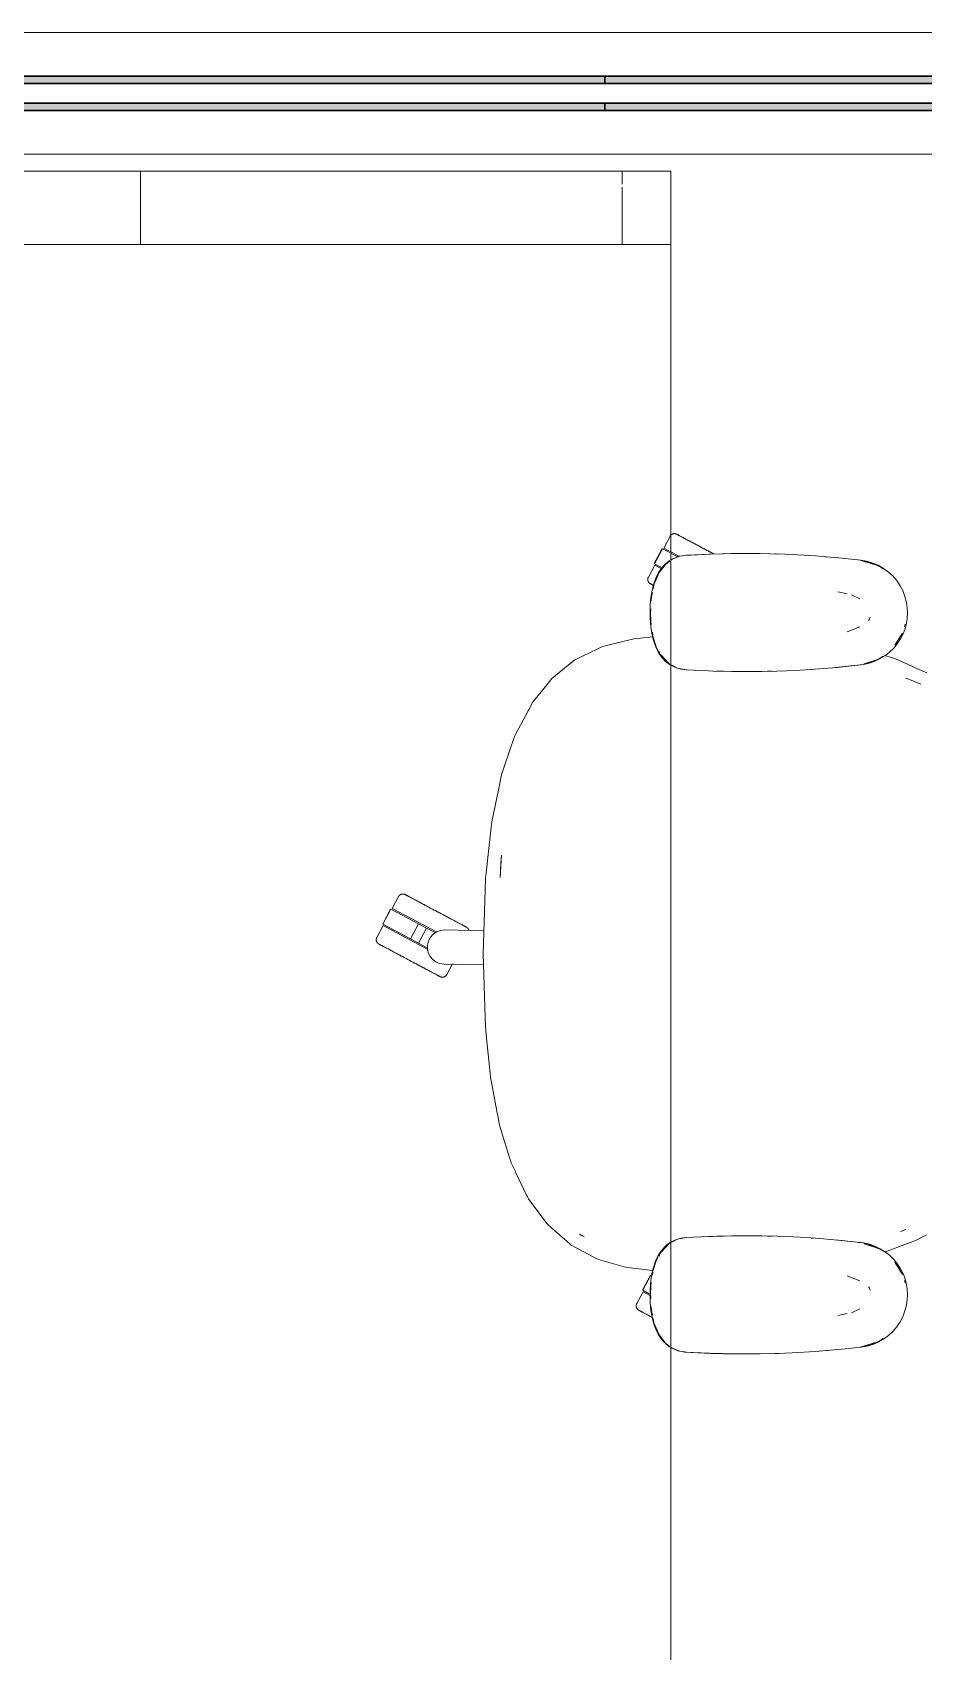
# Model space of a CAD drawing. Header units: millimetres. Extents: x 155927 to 326028, y -36033 to 97293.
# Drawn here: x 200479 to 201210, y 12279 to 13608 of the extents above; entities that cross this region are included whole.
import ezdxf

# ---------------------------------------------------------------- set-up
doc = ezdxf.new("R2010")
doc.units = ezdxf.units.MM
doc.header["$MEASUREMENT"] = 0
for name, color, linetype, lineweight in [('A-GLAZ-CURT', 7, 'CONTINUOUS', 9), ('A-GLAZ-CWMG', 7, 'CONTINUOUS', 9), ('G-IMPT', 8, 'CONTINUOUS', 9), ('I-FURN', 8, 'CONTINUOUS', 9)]:
    doc.layers.add(name, color=color, linetype=linetype, lineweight=lineweight)

msp = doc.modelspace()

# ---------------------------------------------------------------- hatches: boundary and pattern name
at = {"layer": 'A-GLAZ-CURT'}
h = msp.add_hatch(color=256, dxfattribs=at)
h.paths.add_polyline_path([(200948.8, 13543.6), (200948.8, 13549.6), (200048.8, 13549.6), (200048.8, 13543.6), (200547.4, 13543.6)], flags=0)
h.paths.add_polyline_path([(200948.8, 13565.6), (200948.8, 13571.6), (200048.8, 13571.6), (200048.8, 13565.6), (200547.4, 13565.6)], flags=0)
h = msp.add_hatch(color=256, dxfattribs=at)
h.paths.add_polyline_path([(201760.5, 13543.6), (201798.8, 13543.6), (201798.8, 13549.6), (200948.8, 13549.6), (200948.8, 13543.6), (201154, 13543.6)], flags=0)
h.paths.add_polyline_path([(200948.8, 13565.6), (201798.8, 13565.6), (201798.8, 13571.6), (200948.8, 13571.6)], flags=0)

# ---------------------------------------------------------------- linework, layer by layer
at = {"layer": 'A-GLAZ-CURT', "lineweight": 30}
for p, q in [((200948.8, 13571.6), (200048.8, 13571.6)), ((201798.8, 13571.6), (200948.8, 13571.6)), ((200948.8, 13571.6), (200948.8, 13565.6)), ((200948.8, 13565.6), (200948.8, 13571.6)), ((200048.8, 13565.6), (200948.8, 13565.6)), ((200948.8, 13565.6), (201798.8, 13565.6)), ((200948.8, 13549.6), (200048.8, 13549.6)), ((200048.8, 13543.6), (200948.8, 13543.6)), ((201798.8, 13549.6), (200948.8, 13549.6)), ((200948.8, 13549.6), (200948.8, 13543.6)), ((200948.8, 13543.6), (200948.8, 13549.6)), ((200948.8, 13543.6), (201798.8, 13543.6))]:
    msp.add_line(p, q, dxfattribs=at)
at = {"layer": 'A-GLAZ-CWMG'}
for p, q in [((200048.8, 13607.6), (200948.8, 13607.6)), ((200948.8, 13607.6), (201798.8, 13607.6)), ((200048.8, 13507.6), (200948.8, 13507.6)), ((200948.8, 13507.6), (201798.8, 13507.6))]:
    msp.add_line(p, q, dxfattribs=at)
at = {"layer": 'G-IMPT'}
for p, q in [((200998.6, 13171), (200993.4, 13164.2)), ((200995.4, 13167.8), (200998.1, 13170.8)), ((201001.8, 13173.9), (200998.1, 13170.8)), ((201002.3, 13173.8), (200998.6, 13171)), ((201002.3, 13174.2), (201001.8, 13173.9)), ((201005.2, 13175.8), (201003, 13174.6)), ((201004.2, 13175.2), (201003, 13174.3)), ((201010.4, 13177.6), (201004.2, 13175.2)), ((201005.2, 13175.8), (201008.9, 13177.2)), ((201010.2, 13177.6), (201008.9, 13177.2)), ((201010.2, 13177.6), (201012.6, 13178)), ((201010.4, 13177.6), (201014.2, 13178.2)), ((201014.3, 13178.3), (201012.6, 13178)), ((201036, 13179.4), (201014.3, 13178.3)), ((201034.8, 13179.3), (201014.3, 13178.3)), ((201014.3, 13178.3), (201015.9, 13178.4)), ((201036, 13179.4), (201015.9, 13178.4)), ((201056.2, 13179.9), (201034.8, 13179.3)), ((201046.4, 13179.7), (201034.8, 13179.3)), ((201034.8, 13179.3), (201036, 13179.4)), ((201056.2, 13179.9), (201036, 13179.4)), ((201056.2, 13179.9), (201046.4, 13179.7)), ((201046.4, 13179.7), (201065.6, 13179.9)), ((201076.4, 13179.8), (201046.4, 13179.7)), ((201054.2, 13179.8), (201052.3, 13179.8)), ((201056.2, 13179.8), (201054.2, 13179.8)), ((201076.4, 13179.8), (201056.2, 13179.9)), ((201076.4, 13179.8), (201065.6, 13179.9)), ((201076.4, 13179.8), (201084.8, 13179.6)), ((201096.6, 13179.3), (201084.8, 13179.6)), ((201089.8, 13179.5), (201088.3, 13179.5)), ((201091.7, 13179.4), (201089.8, 13179.5)), ((201096.6, 13179.3), (201102.6, 13179)), ((201116.8, 13178.2), (201102.6, 13179)), ((201121.8, 13177.9), (201116.8, 13178.2)), ((201121.8, 13177.9), (201136.9, 13176.6)), ((201130, 13177.2), (201131.7, 13177)), ((201136.9, 13176.6), (201141, 13176.3)), ((201141, 13176.3), (201159, 13174.4)), ((201158.4, 13174.4), (201170.9, 13170.5)), ((201158.4, 13174.4), (201161.8, 13173.4)), ((201159, 13174.4), (201164, 13173.5)), ((201167.4, 13172.3), (201159, 13174.2)), ((201170.9, 13170.5), (201161.8, 13173.4)), ((201168.9, 13172), (201164, 13173.5)), ((201167.4, 13172.3), (201175.5, 13168.6)), ((201173.1, 13170.2), (201168.9, 13172)), ((200989.2, 13154.2), (200991.5, 13159.8)), ((200989.2, 13155.3), (200990.7, 13159.6)), ((200992.7, 13163.7), (200990.7, 13159.6)), ((200993.4, 13164.2), (200991.5, 13159.8)), ((200992.7, 13163.7), (200995.4, 13167.8)), ((201173.1, 13170.2), (201177.5, 13167.7)), ((201177.6, 13167), (201175.5, 13168.6)), ((201181.6, 13164.7), (201177.5, 13167.7)), ((201181.6, 13164.7), (201185.1, 13161.5)), ((201188.4, 13157.7), (201185.1, 13161.5)), ((201191.2, 13153.5), (201188.4, 13157.7)), ((200986.7, 13143.9), (200986.2, 13137.8)), ((200986.7, 13143.9), (200987.7, 13149.8)), ((200987.1, 13144.2), (200987, 13141)), ((200987.9, 13148), (200987.1, 13144.2)), ((200989.2, 13155.3), (200987.7, 13149.8)), ((200989.2, 13154.2), (200988.5, 13150.7)), ((201140.2, 13148.4), (201147.7, 13146.8)), ((201158.1, 13142.8), (201151.3, 13146.1)), ((201191.2, 13153.5), (201193.4, 13149.4)), ((201193.4, 13149.4), (201195.2, 13144.6)), ((201196.5, 13139.8), (201195.2, 13144.6)), ((200986, 13131.4), (200986.2, 13137.8)), ((200986.1, 13126.9), (200986, 13131.4)), ((200986.6, 13134.5), (200986.4, 13131.4)), ((200986.6, 13124.2), (200986.4, 13131.4)), ((201196.5, 13139.8), (201197.1, 13135.3)), ((201197.3, 13131.4), (201197, 13126.4)), ((201197.3, 13131.4), (201197.1, 13135.3)), ((200986.1, 13126.9), (200986.7, 13119.6)), ((200986.6, 13124.2), (200987, 13121.5)), ((200987.8, 13112.8), (200986.7, 13119.6)), ((201147.7, 13115.7), (201158.2, 13119.8)), ((201165.7, 13125.4), (201165.4, 13124.9)), ((201166.7, 13127.6), (201165.7, 13125.4)), ((201193.9, 13114.5), (201195.6, 13119.3)), ((201194.8, 13119.7), (201195.4, 13121.8)), ((201196.1, 13121.4), (201195.6, 13119.3)), ((201197, 13126.4), (201196.1, 13121.4)), ((200947, 13103.6), (200964.9, 13108)), ((200964.9, 13108), (200967.3, 13108.6)), ((200972.6, 13109.9), (200967.3, 13108.6)), ((200988.5, 13111.4), (200972.6, 13109.9)), ((200988.7, 13108.9), (200987.8, 13112.8)), ((200987.9, 13115.3), (200988.2, 13112.8)), ((200988.3, 13112), (200991.3, 13102.6)), ((200988.7, 13108.9), (200990.5, 13103.8)), ((201186.2, 13102.5), (201189.4, 13106.5)), ((201193.2, 13114.6), (201186.9, 13104.7)), ((201191.1, 13110.9), (201186.9, 13104.7)), ((201191.6, 13110), (201189.4, 13106.5)), ((201193.2, 13114.6), (201191.1, 13110.9)), ((201193.9, 13114.5), (201191.6, 13110)), ((200920.3, 13089.3), (200924, 13092.3)), ((200924, 13092.3), (200931.1, 13095.8)), ((200942.6, 13101.5), (200931.1, 13095.8)), ((200942.6, 13101.5), (200947, 13103.6)), ((200990.5, 13103.8), (200992.7, 13099.2)), ((200991.3, 13102.6), (200992.8, 13100.1)), ((200992.7, 13099.2), (200993.5, 13097.8)), ((200993.1, 13099.7), (200994, 13098.2)), ((200995.9, 13094.3), (200993.5, 13097.8)), ((200994.4, 13097.4), (200996.3, 13094.3)), ((200995.1, 13096.4), (201002, 13089)), ((200995.1, 13096.4), (200996.4, 13094.9)), ((200998.8, 13091.3), (200995.9, 13094.3)), ((200996.3, 13094.3), (201002, 13089)), ((200996.5, 13094.8), (200999.6, 13091.2)), ((200998.8, 13091.3), (201000.1, 13090.2)), ((201002, 13089), (200999.6, 13091.2)), ((201173.6, 13093.2), (201161.8, 13089.4)), ((201170.9, 13092.3), (201161.8, 13089.4)), ((201164.4, 13089.6), (201172.6, 13092.8)), ((201170.4, 13091.4), (201166.2, 13090)), ((201174.9, 13093.6), (201170.4, 13091.4)), ((201173.6, 13093.2), (201170.9, 13092.3)), ((201172.9, 13092.9), (201173.6, 13093.2)), ((201173.6, 13093.2), (201177.2, 13095.6)), ((201174.9, 13093.6), (201179.3, 13096.3)), ((201186.1, 13093.9), (201178.3, 13096.1)), ((201182.6, 13098.9), (201179.3, 13096.3)), ((201186.2, 13102.5), (201182.6, 13098.9)), ((201186.1, 13093.9), (201197.2, 13089)), ((200920.3, 13089.3), (200905.4, 13077.2)), ((201003.3, 13088), (201000.1, 13090.2)), ((201002.3, 13088.8), (201002, 13089)), ((201004.3, 13087.9), (201003, 13088.5)), ((201003.3, 13088), (201007.7, 13086)), ((201004.3, 13087.9), (201008.5, 13085.8)), ((201011.6, 13084.9), (201007.7, 13086)), ((201008.5, 13085.8), (201015.9, 13084.4)), ((201015.6, 13084.4), (201011.6, 13084.9)), ((201021.3, 13084.1), (201015.6, 13084.4)), ((201021.3, 13084.1), (201033.9, 13083.5)), ((201037.4, 13083.4), (201033.9, 13083.5)), ((201053.1, 13083), (201037.4, 13083.4)), ((201040.8, 13083.3), (201044.1, 13083.2)), ((201046.4, 13083.2), (201044.1, 13083.2)), ((201053.1, 13083), (201057.6, 13083)), ((201057.6, 13083), (201072.3, 13083)), ((201077.8, 13083), (201072.3, 13083)), ((201077.8, 13083), (201090.1, 13083.3)), ((201084.5, 13083.2), (201082.5, 13083.2)), ((201086.2, 13083.3), (201084.5, 13083.2)), ((201098, 13083.6), (201090.1, 13083.3)), ((201098, 13083.6), (201109.3, 13084.2)), ((201118.1, 13084.7), (201109.3, 13084.2)), ((201118.1, 13084.7), (201128.4, 13085.5)), ((201120.2, 13084.9), (201118.3, 13084.8)), ((201139.8, 13086.4), (201128.4, 13085.5)), ((201161.3, 13088.8), (201138.3, 13086.3)), ((201138.3, 13086.3), (201158.4, 13088.5)), ((201161.3, 13088.8), (201139.8, 13086.4)), ((201156.9, 13088.3), (201158.4, 13088.5)), ((201161.3, 13088.8), (201158.4, 13088.5)), ((201161.3, 13088.8), (201166.2, 13090)), ((201161.3, 13089), (201164.4, 13089.6)), ((201196, 13077.6), (201196.3, 13077.5)), ((201208.1, 13072.6), (201196.3, 13077.5)), ((201197.2, 13089), (201205, 13085.6)), ((201205, 13085.6), (201213.2, 13082)), ((200889.4, 13057.4), (200901.6, 13072.5)), ((200905.4, 13077.2), (200901.6, 13072.5)), ((200886, 13050.9), (200875.7, 13031.4)), ((200886, 13050.9), (200886.7, 13052.2)), ((200889.4, 13057.4), (200886.7, 13052.2)), ((200866.6, 13005.6), (200874.8, 13029.7)), ((200875.7, 13031.4), (200874.8, 13029.7)), ((200861.3, 12984.4), (200864.1, 12998.2)), ((200866.6, 13005.6), (200864.1, 12998.2)), ((200860.5, 12980.7), (200861.3, 12984.4)), ((200860.5, 12980.7), (200856.1, 12959.7)), ((200856.1, 12959.7), (200855.7, 12955.3)), ((200851.5, 12917.9), (200855.7, 12955.3)), ((200862.9, 12914), (200864.2, 12932.3)), ((200864.2, 12932.3), (200863.6, 12925.4)), ((200851.5, 12917.9), (200851.1, 12913.5)), ((200862.9, 12914), (200863.6, 12925.4)), ((200850.7, 12903.6), (200851.1, 12913.5)), ((200850.7, 12903.6), (200849, 12851.4)), ((200849, 12851.4), (200850.6, 12799.2)), ((200850.6, 12799.2), (200850.9, 12792)), ((200851.6, 12784.9), (200850.9, 12792)), ((200855.4, 12747.9), (200851.6, 12784.9)), ((200855.4, 12747.9), (200855.5, 12747.4)), ((200860.4, 12722.1), (200855.5, 12747.4)), ((200860.4, 12722.1), (200861.1, 12718.4)), ((200862.5, 12710.8), (200861.1, 12718.4)), ((200866.7, 12697.2), (200862.5, 12710.8)), ((200872.1, 12679.9), (200866.7, 12697.2)), ((200872.1, 12679.9), (200875.2, 12673.1)), ((200875.7, 12672.2), (200875.2, 12673.1)), ((200884.9, 12652.6), (200875.7, 12672.2)), ((200884.9, 12652.6), (200885.4, 12651.9)), ((200886.3, 12650.3), (200885.4, 12651.9)), ((200886.8, 12649.5), (200886.3, 12650.3)), ((200886.8, 12649.5), (200901.3, 12630)), ((200901.3, 12630), (200902.1, 12629.1)), ((200905.3, 12626.2), (200902.1, 12629.1)), ((200905.3, 12626.2), (200920.1, 12613.2)), ((200920.1, 12613.2), (200920.8, 12612.6)), ((200931.2, 12607), (200920.8, 12612.6)), ((200928.1, 12621.2), (200932, 12619.2)), ((200928.1, 12621.2), (200930.4, 12620)), ((200930.4, 12620), (200932, 12619.2)), ((200995.1, 12606.4), (201002, 12613.8)), ((200996.3, 12608.5), (201002, 12613.8)), ((200998.8, 12611.5), (201000.1, 12612.7)), ((201002, 12613.8), (200999.6, 12611.6)), ((201003.3, 12614.9), (201000.1, 12612.7)), ((201002.3, 12614), (201002, 12613.8)), ((201004.3, 12614.9), (201003, 12614.3)), ((201003.3, 12614.9), (201007.7, 12616.8)), ((201004.3, 12614.9), (201008.5, 12617)), ((201011.6, 12617.9), (201007.7, 12616.8)), ((201008.5, 12617), (201015.9, 12618.4)), ((201015.6, 12618.4), (201011.6, 12617.9)), ((201021.3, 12618.7), (201015.6, 12618.4)), ((201021.3, 12618.7), (201033.9, 12619.3)), ((201037.4, 12619.4), (201033.9, 12619.3)), ((201053.1, 12619.8), (201037.4, 12619.4)), ((201040.8, 12619.5), (201044.1, 12619.6)), ((201046.4, 12619.6), (201044.1, 12619.6)), ((201053.1, 12619.8), (201057.6, 12619.9)), ((201057.6, 12619.9), (201072.3, 12619.9)), ((201077.8, 12619.8), (201072.3, 12619.9)), ((201077.8, 12619.8), (201090.1, 12619.5)), ((201084.5, 12619.6), (201082.5, 12619.6)), ((201086.2, 12619.6), (201084.5, 12619.6)), ((201098, 12619.2), (201090.1, 12619.5)), ((201098, 12619.2), (201109.3, 12618.7)), ((201118.1, 12618.1), (201109.3, 12618.7)), ((201118.1, 12618.1), (201128.4, 12617.4)), ((201120.2, 12618), (201118.3, 12618)), ((201139.8, 12616.4), (201128.4, 12617.4)), ((201161.3, 12614), (201138.3, 12616.5)), ((201138.3, 12616.5), (201158.4, 12614.4)), ((201161.3, 12614), (201139.8, 12616.4)), ((201156.9, 12614.5), (201158.4, 12614.4)), ((201161.3, 12614), (201158.4, 12614.4)), ((201161.3, 12614), (201166.2, 12612.9)), ((201161.3, 12613.8), (201164.4, 12613.2)), ((201173.6, 12609.6), (201161.8, 12613.4)), ((201170.9, 12610.5), (201161.8, 12613.4)), ((201164.4, 12613.2), (201172.6, 12610)), ((201170.4, 12611.4), (201166.2, 12612.9)), ((201178.4, 12606.6), (201197.3, 12613.6)), ((201196, 12625.2), (201191.5, 12623.5)), ((201191.5, 12623.5), (201195.4, 12624.9)), ((201196, 12625.2), (201195.4, 12624.9)), ((201197.3, 12613.6), (201203.3, 12615.8)), ((201205, 12616.7), (201203.3, 12615.8)), ((201212.9, 12620.8), (201205, 12616.7)), ((200942.4, 12601), (200931.2, 12607)), ((200943.6, 12600.4), (200942.4, 12601)), ((200964.9, 12594.4), (200943.6, 12600.4)), ((200988.3, 12590.8), (200991.3, 12600.2)), ((200988.7, 12593.9), (200990.5, 12599)), ((200990.5, 12599), (200992.7, 12603.6)), ((200991.3, 12600.2), (200992.8, 12602.7)), ((200992.7, 12603.6), (200993.5, 12605)), ((200993.1, 12603.1), (200994, 12604.6)), ((200995.9, 12608.5), (200993.5, 12605)), ((200994.4, 12605.4), (200996.3, 12608.5)), ((200995.1, 12606.4), (200996.4, 12607.9)), ((200998.8, 12611.5), (200995.9, 12608.5)), ((200996.5, 12608.1), (200999.6, 12611.6)), ((201174.9, 12609.2), (201170.4, 12611.4)), ((201173.6, 12609.6), (201170.9, 12610.5)), ((201172.9, 12609.9), (201173.6, 12609.6)), ((201173.6, 12609.6), (201177.2, 12607.2)), ((201174.9, 12609.2), (201179.3, 12606.5)), ((201182.6, 12603.9), (201179.3, 12606.5)), ((201186.2, 12600.3), (201182.6, 12603.9)), ((201186.2, 12600.3), (201189.4, 12596.4)), ((200964.9, 12594.4), (200967.2, 12593.8)), ((200988.4, 12591.3), (200967.2, 12593.8)), ((200987.8, 12590), (200986.7, 12583.2)), ((200988.7, 12593.9), (200987.8, 12590)), ((200987.9, 12587.5), (200988.2, 12590)), ((201147.7, 12587.1), (201158.2, 12583)), ((201193.2, 12588.2), (201186.9, 12598.2)), ((201191.1, 12591.9), (201186.9, 12598.2)), ((201191.6, 12592.8), (201189.4, 12596.4)), ((201193.2, 12588.2), (201191.1, 12591.9)), ((201193.9, 12588.3), (201191.6, 12592.8)), ((201193.9, 12588.3), (201195.6, 12583.5)), ((200986.1, 12575.9), (200986, 12571.4)), ((200986.1, 12575.9), (200986.7, 12583.2)), ((200986.6, 12578.6), (200986.4, 12571.4)), ((200986.6, 12578.6), (200987, 12581.4)), ((201165.7, 12577.5), (201165.4, 12577.9)), ((201166.7, 12575.2), (201165.7, 12577.5)), ((201194.8, 12583.1), (201195.4, 12581.1)), ((201196.1, 12581.4), (201195.6, 12583.5)), ((201197, 12576.5), (201196.1, 12581.4)), ((201197.3, 12571.4), (201197, 12576.5)), ((200986, 12571.4), (200986.2, 12565.1)), ((200986.7, 12558.9), (200986.2, 12565.1)), ((200986.6, 12568.3), (200986.4, 12571.4)), ((200987.1, 12558.6), (200987, 12561.8)), ((201158.1, 12560), (201151.3, 12556.8)), ((201196.5, 12563), (201195.2, 12558.2)), ((201196.5, 12563), (201197.1, 12567.6)), ((201197.3, 12571.4), (201197.1, 12567.6)), ((200986.7, 12558.9), (200987.7, 12553)), ((200987.9, 12554.8), (200987.1, 12558.6)), ((200989.2, 12547.5), (200987.7, 12553)), ((200989.2, 12548.6), (200988.5, 12552.1)), ((200989.2, 12548.6), (200991.5, 12543)), ((200989.2, 12547.5), (200990.7, 12543.2)), ((201140.2, 12554.4), (201147.7, 12556)), ((201191.2, 12549.3), (201188.4, 12545.1)), ((201191.2, 12549.3), (201193.4, 12553.5)), ((201193.4, 12553.5), (201195.2, 12558.2)), ((200992.7, 12539.1), (200990.7, 12543.2)), ((200993.4, 12538.6), (200991.5, 12543)), ((200992.7, 12539.1), (200995.4, 12535.1)), ((200998.6, 12531.8), (200993.4, 12538.6)), ((200995.4, 12535.1), (200998.1, 12532)), ((201167.4, 12530.5), (201175.5, 12534.2)), ((201173.1, 12532.6), (201168.9, 12530.8)), ((201173.1, 12532.6), (201177.5, 12535.1)), ((201177.6, 12535.8), (201175.5, 12534.2)), ((201181.6, 12538.1), (201177.5, 12535.1)), ((201181.6, 12538.1), (201185.1, 12541.3)), ((201188.4, 12545.1), (201185.1, 12541.3)), ((201001.8, 12528.9), (200998.1, 12532)), ((201002.3, 12529), (200998.6, 12531.8)), ((201002.3, 12528.6), (201001.8, 12528.9)), ((201004.2, 12527.6), (201003, 12528.5)), ((201005.2, 12527), (201003, 12528.3)), ((201010.4, 12525.2), (201004.2, 12527.6)), ((201005.2, 12527), (201008.9, 12525.6)), ((201010.2, 12525.2), (201008.9, 12525.6)), ((201010.2, 12525.2), (201012.6, 12524.8)), ((201010.4, 12525.2), (201014.2, 12524.7)), ((201014.3, 12524.5), (201012.6, 12524.8)), ((201034.8, 12523.5), (201014.3, 12524.5)), ((201036, 12523.4), (201014.3, 12524.5)), ((201014.3, 12524.5), (201015.9, 12524.4)), ((201036, 12523.4), (201015.9, 12524.4)), ((201056.2, 12523), (201034.8, 12523.5)), ((201046.4, 12523.1), (201034.8, 12523.5)), ((201034.8, 12523.5), (201036, 12523.4)), ((201056.2, 12523), (201036, 12523.4)), ((201076.4, 12523), (201046.4, 12523.1)), ((201056.2, 12523), (201046.4, 12523.1)), ((201046.4, 12523.1), (201065.6, 12522.9)), ((201054.2, 12523), (201052.3, 12523.1)), ((201056.2, 12523), (201054.2, 12523)), ((201076.4, 12523), (201056.2, 12523)), ((201076.4, 12523), (201065.6, 12522.9)), ((201076.4, 12523), (201084.8, 12523.2)), ((201096.6, 12523.6), (201084.8, 12523.2)), ((201089.8, 12523.3), (201088.3, 12523.3)), ((201091.7, 12523.4), (201089.8, 12523.3)), ((201096.6, 12523.6), (201102.6, 12523.8)), ((201116.8, 12524.6), (201102.6, 12523.8)), ((201121.8, 12525), (201116.8, 12524.6)), ((201121.8, 12525), (201136.9, 12526.2)), ((201130, 12525.6), (201131.7, 12525.8)), ((201136.9, 12526.2), (201141, 12526.6)), ((201141, 12526.6), (201159, 12528.5)), ((201158.4, 12528.5), (201170.9, 12532.3)), ((201158.4, 12528.5), (201161.8, 12529.4)), ((201167.4, 12530.5), (201159, 12528.6)), ((201159, 12528.5), (201164, 12529.4)), ((201170.9, 12532.3), (201161.8, 12529.4)), ((201168.9, 12530.8), (201164, 12529.4))]:
    msp.add_line(p, q, dxfattribs=at)
at = {"layer": 'I-FURN'}
for p, q in [((200963, 13493.6), (199443, 13493.6)), ((201003, 13493.6), (200203, 13493.6)), ((200203, 13493.6), (201003, 13493.6)), ((200438, 13493.6), (200568, 13493.6)), ((200568, 13493.6), (201003, 13493.6)), ((200568, 13493.6), (200568, 13433.6)), ((200568, 13493.6), (200568, 13433.6)), ((201003, 13493.6), (200963, 13493.6)), ((200963, 13493.6), (200963, 13483)), ((200963, 13493.6), (200963, 13483)), ((201003, 12093.6), (201003, 13493.6)), ((201003, 13493.6), (201003, 12093.6)), ((201003, 13433.6), (201003, 13493.6)), ((201003, 13493.6), (201003, 13433.6)), ((200963, 13480.7), (200963, 13433.6)), ((200963, 13480.7), (200963, 13433.6)), ((199443, 13433.6), (200963, 13433.6)), ((200568, 13433.6), (200438, 13433.6)), ((201003, 13433.6), (200568, 13433.6)), ((200963, 13433.6), (201003, 13433.6)), ((200996, 13183.9), (200989.4, 13171.6)), ((200989.6, 13171.5), (200996.2, 13183.8)), ((200996.2, 13183.8), (201002.2, 13180.6)), ((201002.4, 13194), (200997.3, 13184.4)), ((201002, 13181.8), (200997.3, 13184.4)), ((201002.4, 13194), (201002.5, 13194.2)), ((201002.5, 13194.2), (201002.6, 13194.3)), ((201002.6, 13194.3), (201002.7, 13194.5)), ((201002.7, 13194.5), (201002.8, 13194.6)), ((201002.8, 13194.6), (201002.9, 13194.7)), ((201002.9, 13194.7), (201003, 13194.8)), ((201003, 13194.8), (201003.1, 13195)), ((201003.1, 13195), (201003.2, 13195.1)), ((201003.2, 13195.1), (201003.3, 13195.2)), ((201003.3, 13195.2), (201003.4, 13195.3)), ((201003.4, 13195.3), (201003.6, 13195.4)), ((201003.6, 13195.4), (201003.7, 13195.5)), ((201003.7, 13195.5), (201003.8, 13195.6)), ((201003.8, 13195.6), (201004, 13195.6)), ((201004, 13195.6), (201004.1, 13195.7)), ((201004.1, 13195.7), (201004.3, 13195.8)), ((201004.3, 13195.8), (201004.4, 13195.9)), ((201004.4, 13195.9), (201004.6, 13195.9)), ((201004.6, 13195.9), (201004.7, 13196)), ((201004.7, 13196), (201004.9, 13196)), ((201004.9, 13196), (201005, 13196.1)), ((201005, 13196.1), (201005.2, 13196.1)), ((201005.2, 13196.1), (201005.3, 13196.1)), ((201005.3, 13196.1), (201005.5, 13196.2)), ((201005.5, 13196.2), (201005.7, 13196.2)), ((201005.7, 13196.2), (201005.8, 13196.2)), ((201005.8, 13196.2), (201006, 13196.2)), ((201006, 13196.2), (201006.1, 13196.2)), ((201006.1, 13196.2), (201006.3, 13196.2)), ((201006.3, 13196.2), (201006.5, 13196.2)), ((201006.5, 13196.2), (201006.6, 13196.1)), ((201006.6, 13196.1), (201006.8, 13196.1)), ((201006.8, 13196.1), (201006.9, 13196.1)), ((201006.9, 13196.1), (201007.1, 13196)), ((201007.1, 13196), (201007.2, 13196)), ((201007.2, 13196), (201007.4, 13195.9)), ((201007.4, 13195.9), (201007.5, 13195.9)), ((201007.5, 13195.9), (201007.7, 13195.8)), ((201007.7, 13195.8), (201007.8, 13195.7)), ((201007.8, 13195.7), (201007.9, 13195.7)), ((201007.9, 13195.7), (201007.9, 13195.7)), ((201007.9, 13195.7), (201008, 13195.7)), ((201008, 13195.6), (201007.9, 13195.7)), ((201007.9, 13195.7), (201007.9, 13195.7)), ((201007.9, 13195.7), (201007.9, 13195.7)), ((201008, 13195.7), (201008.1, 13195.6)), ((201008.1, 13195.6), (201008, 13195.6)), ((201008.1, 13195.6), (201008.2, 13195.5)), ((201008.3, 13195.5), (201008.1, 13195.6)), ((201008.2, 13195.5), (201008.4, 13195.4)), ((201008.5, 13195.4), (201008.3, 13195.5)), ((201008.4, 13195.4), (201008.6, 13195.3)), ((201008.7, 13195.3), (201008.5, 13195.4)), ((201008.6, 13195.3), (201008.9, 13195.2)), ((201009, 13195.1), (201008.7, 13195.3)), ((201008.9, 13195.2), (201009.2, 13195)), ((201009.3, 13194.9), (201009, 13195.1)), ((201009.2, 13195), (201009.5, 13194.9)), ((201009.7, 13194.7), (201009.3, 13194.9)), ((201009.5, 13194.9), (201009.9, 13194.7)), ((201010.1, 13194.5), (201009.7, 13194.7)), ((201009.9, 13194.7), (201010.3, 13194.4)), ((201010.5, 13194.3), (201010.1, 13194.5)), ((201010.3, 13194.4), (201010.7, 13194.2)), ((201011, 13194.1), (201010.5, 13194.3)), ((201010.7, 13194.2), (201011.2, 13193.9)), ((201011.5, 13193.8), (201011, 13194.1)), ((201011.2, 13193.9), (201011.7, 13193.7)), ((201012, 13193.5), (201011.5, 13193.8)), ((201011.7, 13193.7), (201012.3, 13193.4)), ((201012.6, 13193.2), (201012, 13193.5)), ((201012.3, 13193.4), (201012.9, 13193.1)), ((201013.2, 13192.9), (201012.6, 13193.2)), ((201013.8, 13192.6), (201013.2, 13192.9)), ((201014.5, 13192.2), (201013.8, 13192.6)), ((201015.2, 13191.8), (201014.5, 13192.2)), ((201015.9, 13191.4), (201015.2, 13191.8)), ((201016.6, 13191), (201015.9, 13191.4)), ((201017.4, 13190.6), (201016.6, 13191)), ((201018.2, 13190.2), (201017.4, 13190.6)), ((201019, 13189.8), (201018.2, 13190.2)), ((201018.6, 13190), (201019.4, 13189.6)), ((201019.9, 13189.3), (201019, 13189.8)), ((201019.4, 13189.6), (201020.3, 13189.1)), ((201020.8, 13188.9), (201019.9, 13189.3)), ((201020.3, 13189.1), (201021.2, 13188.6)), ((201021.6, 13188.4), (201020.8, 13188.9)), ((201021.2, 13188.6), (201022.1, 13188.2)), ((201022.6, 13187.9), (201021.6, 13188.4)), ((201022.1, 13188.2), (201023, 13187.7)), ((201023.5, 13187.4), (201022.6, 13187.9)), ((201023, 13187.7), (201023.9, 13187.2)), ((201024.4, 13186.9), (201023.5, 13187.4)), ((201023.9, 13187.2), (201024.8, 13186.7)), ((201025.4, 13186.4), (201024.4, 13186.9)), ((201024.8, 13186.7), (201025.8, 13186.2)), ((201026.3, 13185.9), (201025.4, 13186.4)), ((201025.8, 13186.2), (201026.8, 13185.7)), ((201027.3, 13185.4), (201026.3, 13185.9)), ((201026.8, 13185.7), (201027.8, 13185.1)), ((201028.3, 13184.9), (201027.3, 13185.4)), ((201027.8, 13185.1), (201028.7, 13184.6)), ((201029.3, 13184.3), (201028.3, 13184.9)), ((201028.7, 13184.6), (201029.7, 13184.1)), ((201030.3, 13183.8), (201029.3, 13184.3)), ((201029.7, 13184.1), (201030.7, 13183.6)), ((201031.3, 13183.3), (201030.3, 13183.8)), ((200994.9, 13168.6), (200989.6, 13171.5)), ((201009.9, 13177.6), (201002.6, 13181.5)), ((201002.8, 13180.3), (201008.7, 13177.2)), ((201030.7, 13183.6), (201031.7, 13183)), ((201032.3, 13182.7), (201031.3, 13183.3)), ((201031.7, 13183), (201032.7, 13182.5)), ((201033.3, 13182.2), (201032.3, 13182.7)), ((201032.7, 13182.5), (201033.7, 13182)), ((201034.3, 13181.7), (201033.3, 13182.2)), ((201033.7, 13182), (201034.8, 13181.4)), ((201035.3, 13181.1), (201034.3, 13181.7)), ((201034.8, 13181.4), (201035.8, 13180.9)), ((201036.3, 13180.6), (201035.3, 13181.1)), ((201035.8, 13180.9), (201036.8, 13180.4)), ((201037.3, 13180.1), (201036.3, 13180.6)), ((201036.8, 13180.4), (201037.7, 13179.8)), ((201038.3, 13179.5), (201037.3, 13180.1)), ((201037.7, 13179.8), (201038.7, 13179.3)), ((200984.1, 13158.8), (200984.2, 13159)), ((200984.1, 13158.6), (200984.1, 13158.8)), ((200984.1, 13158.5), (200984.1, 13158.6)), ((200984.2, 13158.3), (200984.1, 13158.5)), ((200984.2, 13159.4), (200984.3, 13159.6)), ((200984.2, 13159.3), (200984.2, 13159.4)), ((200984.2, 13159.1), (200984.2, 13159.3)), ((200984.2, 13159), (200984.2, 13159.1)), ((200984.2, 13158.2), (200984.2, 13158.3)), ((200984.2, 13158), (200984.2, 13158.2)), ((200984.2, 13157.8), (200984.2, 13158)), ((200984.3, 13157.7), (200984.2, 13157.8)), ((200984.3, 13159.9), (200984.4, 13160.1)), ((200984.3, 13159.8), (200984.3, 13159.9)), ((200984.3, 13159.6), (200984.3, 13159.8)), ((200984.3, 13157.5), (200984.3, 13157.7)), ((200984.3, 13157.4), (200984.3, 13157.5)), ((200984.4, 13157.2), (200984.3, 13157.4)), ((200984.4, 13160.1), (200984.5, 13160.2)), ((200984.5, 13157.1), (200984.4, 13157.2)), ((200984.5, 13160.4), (200984.6, 13160.5)), ((200984.5, 13160.2), (200984.5, 13160.4)), ((200989.8, 13170.2), (200984.6, 13160.5)), ((200984.6, 13160.5), (200984.6, 13160.5)), ((200995, 13167.5), (200989.8, 13170.2)), ((200984.5, 13156.9), (200984.5, 13157.1)), ((200984.6, 13156.8), (200984.5, 13156.9)), ((200984.7, 13156.6), (200984.6, 13156.8)), ((200984.8, 13156.5), (200984.7, 13156.6)), ((200984.9, 13156.4), (200984.8, 13156.5)), ((200984.9, 13156.2), (200984.9, 13156.4)), ((200985, 13156.1), (200984.9, 13156.2)), ((200985.1, 13156), (200985, 13156.1)), ((200985.3, 13155.9), (200985.1, 13156)), ((200985.4, 13155.8), (200985.3, 13155.9)), ((200985.5, 13155.6), (200985.4, 13155.8)), ((200985.6, 13155.5), (200985.5, 13155.6)), ((200985.7, 13155.4), (200985.6, 13155.5)), ((200985.9, 13155.3), (200985.7, 13155.4)), ((200986, 13155.3), (200985.9, 13155.3)), ((200986.1, 13155.2), (200986, 13155.3)), ((200986.3, 13155.1), (200986.1, 13155.2)), ((200986.4, 13155), (200986.3, 13155.1)), ((200986.3, 13155.1), (200986.3, 13155.1)), ((200986.3, 13155.1), (200986.3, 13155.1)), ((200986.3, 13155.1), (200986.3, 13155.1)), ((200986.3, 13155.1), (200986.4, 13155.1)), ((200986.4, 13155.1), (200986.5, 13155)), ((200986.5, 13155), (200986.4, 13155)), ((200986.7, 13154.9), (200986.5, 13155)), ((200986.5, 13155), (200986.6, 13154.9)), ((200986.6, 13154.9), (200986.8, 13154.8)), ((200986.9, 13154.8), (200986.7, 13154.9)), ((200986.8, 13154.8), (200987, 13154.7)), ((200987.1, 13154.6), (200986.9, 13154.8)), ((200987, 13154.7), (200987.3, 13154.6)), ((200987.4, 13154.5), (200987.1, 13154.6)), ((200987.3, 13154.6), (200987.6, 13154.4)), ((200987.7, 13154.3), (200987.4, 13154.5)), ((200987.6, 13154.4), (200987.9, 13154.2)), ((200988.1, 13154.1), (200987.7, 13154.3)), ((200987.9, 13154.2), (200988.3, 13154)), ((200988.5, 13153.9), (200988.1, 13154.1)), ((200988.3, 13154), (200988.7, 13153.8)), ((200988.9, 13153.7), (200988.5, 13153.9)), ((200779.6, 12898.3), (200774.4, 12888.6)), ((200779.6, 12898.4), (200779.7, 12898.6)), ((200779.6, 12898.3), (200779.6, 12898.4)), ((200779.7, 12898.6), (200779.8, 12898.7)), ((200779.8, 12898.7), (200779.9, 12898.8)), ((200779.9, 12898.8), (200780, 12899)), ((200780, 12899), (200780.1, 12899.1)), ((200780.1, 12899.1), (200780.2, 12899.2)), ((200780.2, 12899.2), (200780.3, 12899.3)), ((200780.3, 12899.3), (200780.5, 12899.4)), ((200780.5, 12899.4), (200780.6, 12899.5)), ((200780.6, 12899.5), (200780.7, 12899.6)), ((200780.7, 12899.6), (200780.8, 12899.7)), ((200780.8, 12899.7), (200781, 12899.8)), ((200781, 12899.8), (200781.1, 12899.9)), ((200781.1, 12899.9), (200781.3, 12900)), ((200781.3, 12900), (200781.4, 12900.1)), ((200781.4, 12900.1), (200781.6, 12900.1)), ((200781.6, 12900.1), (200781.7, 12900.2)), ((200781.7, 12900.2), (200781.9, 12900.2)), ((200781.9, 12900.2), (200782, 12900.3)), ((200782, 12900.3), (200782.2, 12900.3)), ((200782.2, 12900.3), (200782.3, 12900.4)), ((200782.3, 12900.4), (200782.5, 12900.4)), ((200782.5, 12900.4), (200782.6, 12900.4)), ((200782.6, 12900.4), (200782.8, 12900.4)), ((200782.8, 12900.4), (200783, 12900.4)), ((200783, 12900.4), (200783.1, 12900.4)), ((200783.1, 12900.4), (200783.3, 12900.4)), ((200783.3, 12900.4), (200783.4, 12900.4)), ((200783.4, 12900.4), (200783.6, 12900.4)), ((200783.6, 12900.4), (200783.8, 12900.4)), ((200783.8, 12900.4), (200783.9, 12900.4)), ((200783.9, 12900.4), (200784.1, 12900.3)), ((200784.1, 12900.3), (200784.2, 12900.3)), ((200784.2, 12900.3), (200784.4, 12900.2)), ((200784.4, 12900.2), (200784.5, 12900.2)), ((200784.5, 12900.2), (200784.7, 12900.1)), ((200784.7, 12900.1), (200784.8, 12900.1)), ((200784.8, 12900.1), (200785, 12900)), ((200785, 12900), (200785, 12900)), ((200785, 12900), (200785, 12900)), ((200785, 12900), (200785.1, 12899.9)), ((200785.1, 12899.9), (200785, 12900)), ((200785, 12900), (200785, 12900)), ((200785.1, 12899.9), (200785.2, 12899.9)), ((200785.2, 12899.9), (200785.1, 12899.9)), ((200785.2, 12899.9), (200785.3, 12899.8)), ((200785.3, 12899.8), (200785.2, 12899.9)), ((200785.3, 12899.8), (200785.5, 12899.7)), ((200785.4, 12899.8), (200785.3, 12899.8)), ((200785.6, 12899.6), (200785.4, 12899.8)), ((200785.5, 12899.7), (200785.7, 12899.6)), ((200785.9, 12899.5), (200785.6, 12899.6)), ((200785.7, 12899.6), (200786, 12899.5)), ((200786.2, 12899.4), (200785.9, 12899.5)), ((200786, 12899.5), (200786.3, 12899.3)), ((200786.5, 12899.2), (200786.2, 12899.4)), ((200786.3, 12899.3), (200786.6, 12899.1)), ((200786.8, 12899), (200786.5, 12899.2)), ((200786.6, 12899.1), (200787, 12898.9)), ((200787.2, 12898.8), (200786.8, 12899)), ((200787, 12898.9), (200787.4, 12898.7)), ((200787.7, 12898.6), (200787.2, 12898.8)), ((200787.4, 12898.7), (200787.9, 12898.5)), ((200788.1, 12898.3), (200787.7, 12898.6)), ((200787.9, 12898.5), (200788.3, 12898.2)), ((200788.6, 12898.1), (200788.1, 12898.3)), ((200788.3, 12898.2), (200788.9, 12897.9)), ((200789.2, 12897.8), (200788.6, 12898.1)), ((200788.9, 12897.9), (200789.4, 12897.6)), ((200789.7, 12897.5), (200789.2, 12897.8)), ((200789.4, 12897.6), (200790, 12897.3)), ((200790.3, 12897.2), (200789.7, 12897.5)), ((200791, 12896.8), (200790.3, 12897.2)), ((200791.6, 12896.5), (200791, 12896.8)), ((200792.3, 12896.1), (200791.6, 12896.5)), ((200793, 12895.7), (200792.3, 12896.1)), ((200793.8, 12895.3), (200793, 12895.7)), ((200794.6, 12894.9), (200793.8, 12895.3)), ((200795.4, 12894.5), (200794.6, 12894.9)), ((200796.2, 12894), (200795.4, 12894.5)), ((200795.7, 12894.3), (200796.6, 12893.8)), ((200797, 12893.6), (200796.2, 12894)), ((200796.6, 12893.8), (200797.4, 12893.4)), ((200797.9, 12893.1), (200797, 12893.6)), ((200797.4, 12893.4), (200798.3, 12892.9)), ((200798.8, 12892.7), (200797.9, 12893.1)), ((200798.3, 12892.9), (200799.2, 12892.4)), ((200799.7, 12892.2), (200798.8, 12892.7)), ((200799.2, 12892.4), (200800.1, 12891.9)), ((200800.6, 12891.7), (200799.7, 12892.2)), ((200800.1, 12891.9), (200801, 12891.4)), ((200801.6, 12891.2), (200800.6, 12891.7)), ((200801, 12891.4), (200802, 12890.9)), ((200773.1, 12888.2), (200766.6, 12875.8)), ((200766.7, 12875.7), (200773.3, 12888.1)), ((200773.3, 12888.1), (200796, 12876)), ((200811.2, 12869.1), (200774.4, 12888.6)), ((200802.5, 12890.7), (200801.6, 12891.2)), ((200802, 12890.9), (200803, 12890.4)), ((200803.5, 12890.2), (200802.5, 12890.7)), ((200803, 12890.4), (200803.9, 12889.9)), ((200804.4, 12889.6), (200803.5, 12890.2)), ((200803.9, 12889.9), (200804.9, 12889.4)), ((200805.4, 12889.1), (200804.4, 12889.6)), ((200804.9, 12889.4), (200805.9, 12888.9)), ((200806.4, 12888.6), (200805.4, 12889.1)), ((200805.9, 12888.9), (200806.9, 12888.3)), ((200807.4, 12888.1), (200806.4, 12888.6)), ((200806.9, 12888.3), (200807.9, 12887.8)), ((200808.4, 12887.5), (200807.4, 12888.1)), ((200807.9, 12887.8), (200808.9, 12887.3)), ((200809.4, 12887), (200808.4, 12887.5)), ((200808.9, 12887.3), (200809.9, 12886.8)), ((200810.4, 12886.5), (200809.4, 12887)), ((200809.9, 12886.8), (200810.9, 12886.2)), ((200811.4, 12885.9), (200810.4, 12886.5)), ((200810.9, 12886.2), (200811.9, 12885.7)), ((200812.4, 12885.4), (200811.4, 12885.9)), ((200811.9, 12885.7), (200812.9, 12885.1)), ((200813.4, 12884.9), (200812.4, 12885.4)), ((200812.9, 12885.1), (200813.9, 12884.6)), ((200814.4, 12884.3), (200813.4, 12884.9)), ((200813.9, 12884.6), (200814.9, 12884.1)), ((200815.4, 12883.8), (200814.4, 12884.3)), ((200814.9, 12884.1), (200815.9, 12883.6)), ((200816.4, 12883.3), (200815.4, 12883.8)), ((200815.9, 12883.6), (200816.8, 12883.1)), ((200817.4, 12882.8), (200816.4, 12883.3)), ((200816.8, 12883.1), (200817.8, 12882.5)), ((200818.3, 12882.3), (200817.4, 12882.8)), ((200817.8, 12882.5), (200818.8, 12882)), ((200819.3, 12881.8), (200818.3, 12882.3)), ((200818.8, 12882), (200819.7, 12881.5)), ((200820.2, 12881.3), (200819.3, 12881.8)), ((200819.7, 12881.5), (200820.6, 12881)), ((200821.1, 12880.8), (200820.2, 12881.3)), ((200820.6, 12881), (200821.5, 12880.6)), ((200822, 12880.3), (200821.1, 12880.8)), ((200822.9, 12879.8), (200822, 12880.3)), ((200823.7, 12879.4), (200822.9, 12879.8)), ((200824.6, 12878.9), (200823.7, 12879.4)), ((200825.4, 12878.5), (200824.6, 12878.9)), ((200826.2, 12878.1), (200825.4, 12878.5)), ((200826.9, 12877.7), (200826.2, 12878.1)), ((200761.7, 12864.6), (200761.7, 12864.8)), ((200761.7, 12864.8), (200761.8, 12864.8)), ((200766.9, 12874.5), (200761.8, 12864.8)), ((200789.4, 12863.6), (200766.7, 12875.7)), ((200803.6, 12855), (200766.9, 12874.5)), ((200789.4, 12863.6), (200796, 12876)), ((200796, 12876), (200802.6, 12872.5)), ((200796.1, 12860.1), (200802.6, 12872.5)), ((200802.6, 12872.5), (200809.8, 12868.7)), ((200804.2, 12862.1), (200805.8, 12865.1)), ((200805.8, 12865.1), (200808.1, 12867.5)), ((200808.1, 12867.5), (200810.9, 12869.4)), ((200810.9, 12869.4), (200814.1, 12870.5)), ((200814.1, 12870.5), (200817.5, 12870.9)), ((200817.5, 12870.9), (200849.6, 12870.3)), ((200827.7, 12877.3), (200826.9, 12877.7)), ((200828.4, 12876.9), (200827.7, 12877.3)), ((200829.1, 12876.6), (200828.4, 12876.9)), ((200829.7, 12876.2), (200829.1, 12876.6)), ((200830.3, 12875.9), (200829.7, 12876.2)), ((200830.9, 12875.6), (200830.3, 12875.9)), ((200830.6, 12875.7), (200831.2, 12875.4)), ((200831.5, 12875.3), (200830.9, 12875.6)), ((200831.2, 12875.4), (200831.7, 12875.2)), ((200832, 12875), (200831.5, 12875.3)), ((200831.7, 12875.2), (200832.2, 12874.9)), ((200832.5, 12874.8), (200832, 12875)), ((200832.2, 12874.9), (200832.7, 12874.6)), ((200832.9, 12874.5), (200832.5, 12874.8)), ((200832.7, 12874.6), (200833.1, 12874.4)), ((200833.3, 12874.3), (200832.9, 12874.5)), ((200833.1, 12874.4), (200833.5, 12874.2)), ((200833.7, 12874.1), (200833.3, 12874.3)), ((200833.5, 12874.2), (200833.8, 12874)), ((200834, 12873.9), (200833.7, 12874.1)), ((200833.8, 12874), (200834.2, 12873.8)), ((200834.3, 12873.8), (200834, 12873.9)), ((200834.2, 12873.8), (200834.4, 12873.7)), ((200834.6, 12873.6), (200834.3, 12873.8)), ((200834.4, 12873.7), (200834.7, 12873.6)), ((200834.8, 12873.5), (200834.6, 12873.6)), ((200834.7, 12873.6), (200834.9, 12873.5)), ((200835, 12873.4), (200834.8, 12873.5)), ((200834.9, 12873.5), (200835, 12873.4)), ((200835, 12873.4), (200835.2, 12873.3)), ((200835.1, 12873.3), (200835, 12873.4)), ((200835.2, 12873.3), (200835.1, 12873.3)), ((200835.2, 12873.3), (200835.2, 12873.3)), ((200835.2, 12873.3), (200835.3, 12873.2)), ((200835.3, 12873.3), (200835.2, 12873.3)), ((200835.3, 12873.2), (200835.3, 12873.3)), ((200835.3, 12873.2), (200835.4, 12873.2)), ((200835.3, 12873.2), (200835.3, 12873.2)), ((200835.4, 12873.2), (200835.6, 12873.1)), ((200835.6, 12873.1), (200835.7, 12873)), ((200835.7, 12873), (200835.8, 12872.9)), ((200835.8, 12872.9), (200836, 12872.8)), ((200836, 12872.8), (200836.1, 12872.7)), ((200836.1, 12872.7), (200836.2, 12872.6)), ((200836.2, 12872.6), (200836.3, 12872.5)), ((200836.3, 12872.5), (200836.4, 12872.3)), ((200836.4, 12872.3), (200836.5, 12872.2)), ((200836.5, 12872.2), (200836.6, 12872.1)), ((200836.6, 12872.1), (200836.7, 12872)), ((200836.7, 12872), (200836.8, 12871.8)), ((200836.8, 12871.8), (200836.9, 12871.7)), ((200836.9, 12871.7), (200837, 12871.6)), ((200837, 12871.6), (200837, 12871.4)), ((200837, 12871.4), (200837.1, 12871.3)), ((200837.1, 12871.3), (200837.2, 12871.1)), ((200837.2, 12871.1), (200837.2, 12871)), ((200837.2, 12871), (200837.3, 12870.8)), ((200837.3, 12870.8), (200837.3, 12870.6)), ((200837.3, 12870.6), (200837.4, 12870.5)), ((200761.3, 12863.5), (200761.4, 12863.7)), ((200761.3, 12863.4), (200761.3, 12863.5)), ((200761.3, 12863.2), (200761.3, 12863.4)), ((200761.3, 12863.1), (200761.3, 12863.2)), ((200761.3, 12862.9), (200761.3, 12863.1)), ((200761.3, 12862.7), (200761.3, 12862.9)), ((200761.3, 12862.6), (200761.3, 12862.7)), ((200761.3, 12862.4), (200761.3, 12862.6)), ((200761.3, 12862.3), (200761.3, 12862.4)), ((200761.4, 12862.1), (200761.3, 12862.3)), ((200761.4, 12864), (200761.5, 12864.2)), ((200761.4, 12863.9), (200761.4, 12864)), ((200761.4, 12863.7), (200761.4, 12863.9)), ((200761.4, 12861.9), (200761.4, 12862.1)), ((200761.4, 12861.8), (200761.4, 12861.9)), ((200761.5, 12861.6), (200761.4, 12861.8)), ((200761.5, 12864.3), (200761.6, 12864.5)), ((200761.5, 12864.2), (200761.5, 12864.3)), ((200761.5, 12861.5), (200761.5, 12861.6)), ((200761.6, 12861.3), (200761.5, 12861.5)), ((200761.6, 12864.5), (200761.7, 12864.6)), ((200761.7, 12861.2), (200761.6, 12861.3)), ((200761.7, 12861), (200761.7, 12861.2)), ((200761.8, 12860.9), (200761.7, 12861)), ((200761.9, 12860.8), (200761.8, 12860.9)), ((200762, 12860.6), (200761.9, 12860.8)), ((200762.1, 12860.5), (200762, 12860.6)), ((200762.2, 12860.4), (200762.1, 12860.5)), ((200762.3, 12860.3), (200762.2, 12860.4)), ((200762.4, 12860.1), (200762.3, 12860.3)), ((200762.5, 12860), (200762.4, 12860.1)), ((200762.6, 12859.9), (200762.5, 12860)), ((200762.8, 12859.8), (200762.6, 12859.9)), ((200762.9, 12859.7), (200762.8, 12859.8)), ((200763, 12859.6), (200762.9, 12859.7)), ((200763.1, 12859.5), (200763, 12859.6)), ((200763.3, 12859.4), (200763.1, 12859.5)), ((200763.4, 12859.4), (200763.3, 12859.4)), ((200763.5, 12859.3), (200763.4, 12859.4)), ((200763.4, 12859.4), (200763.4, 12859.4)), ((200763.4, 12859.4), (200763.4, 12859.3)), ((200763.4, 12859.3), (200763.5, 12859.3)), ((200763.6, 12859.3), (200763.5, 12859.3)), ((200763.5, 12859.3), (200763.6, 12859.3)), ((200763.7, 12859.2), (200763.6, 12859.3)), ((200763.6, 12859.3), (200763.7, 12859.2)), ((200763.8, 12859.1), (200763.7, 12859.2)), ((200763.7, 12859.2), (200763.9, 12859.1)), ((200764, 12859), (200763.8, 12859.1)), ((200763.9, 12859.1), (200764.1, 12859)), ((200764.3, 12858.9), (200764, 12859)), ((200764.1, 12859), (200764.4, 12858.8)), ((200764.6, 12858.8), (200764.3, 12858.9)), ((200764.4, 12858.8), (200764.7, 12858.7)), ((200764.9, 12858.6), (200764.6, 12858.8)), ((200764.7, 12858.7), (200765, 12858.5)), ((200765.2, 12858.4), (200764.9, 12858.6)), ((200765, 12858.5), (200765.4, 12858.3)), ((200765.6, 12858.2), (200765.2, 12858.4)), ((200765.4, 12858.3), (200765.8, 12858.1)), ((200766.1, 12858), (200765.6, 12858.2)), ((200765.8, 12858.1), (200766.3, 12857.8)), ((200766.5, 12857.7), (200766.1, 12858)), ((200766.3, 12857.8), (200766.7, 12857.6)), ((200767, 12857.4), (200766.5, 12857.7)), ((200766.7, 12857.6), (200767.3, 12857.3)), ((200767.6, 12857.2), (200767, 12857.4)), ((200767.3, 12857.3), (200767.8, 12857)), ((200768.1, 12856.9), (200767.6, 12857.2)), ((200767.8, 12857), (200768.4, 12856.7)), ((200768.4, 12856.7), (200769, 12856.4)), ((200769, 12856.4), (200769.7, 12856)), ((200769.7, 12856), (200770.3, 12855.7)), ((200770.3, 12855.7), (200771, 12855.3)), ((200771, 12855.3), (200771.8, 12854.9)), ((200771.8, 12854.9), (200772.5, 12854.5)), ((200772.5, 12854.5), (200773.3, 12854.1)), ((200773.3, 12854.1), (200774.1, 12853.7)), ((200774.1, 12853.7), (200775, 12853.2)), ((200775, 12853.2), (200775.8, 12852.8)), ((200775.8, 12852.8), (200776.7, 12852.3)), ((200776.7, 12852.3), (200777.6, 12851.8)), ((200778.1, 12851.6), (200777.2, 12852)), ((200777.6, 12851.8), (200778.5, 12851.3)), ((200779, 12851.1), (200778.1, 12851.6)), ((200796.1, 12860.1), (200789.4, 12863.6)), ((200803.2, 12856.3), (200796.1, 12860.1)), ((200803.3, 12858.8), (200804.2, 12862.1)), ((200803.3, 12855.5), (200803.3, 12858.8)), ((200804, 12852.2), (200803.3, 12855.5)), ((200805.6, 12849.2), (200804, 12852.2)), ((200778.5, 12851.3), (200779.5, 12850.8)), ((200780, 12850.6), (200779, 12851.1)), ((200779.5, 12850.8), (200780.4, 12850.3)), ((200780.9, 12850.1), (200780, 12850.6)), ((200780.4, 12850.3), (200781.4, 12849.8)), ((200781.9, 12849.5), (200780.9, 12850.1)), ((200781.4, 12849.8), (200782.3, 12849.3)), ((200782.9, 12849), (200781.9, 12849.5)), ((200782.3, 12849.3), (200783.3, 12848.8)), ((200783.8, 12848.5), (200782.9, 12849)), ((200783.3, 12848.8), (200784.3, 12848.3)), ((200784.8, 12848), (200783.8, 12848.5)), ((200784.3, 12848.3), (200785.3, 12847.7)), ((200785.8, 12847.4), (200784.8, 12848)), ((200785.3, 12847.7), (200786.3, 12847.2)), ((200786.8, 12846.9), (200785.8, 12847.4)), ((200786.3, 12847.2), (200787.3, 12846.7)), ((200787.8, 12846.4), (200786.8, 12846.9)), ((200787.3, 12846.7), (200788.3, 12846.1)), ((200788.8, 12845.8), (200787.8, 12846.4)), ((200788.3, 12846.1), (200789.3, 12845.6)), ((200789.8, 12845.3), (200788.8, 12845.8)), ((200789.3, 12845.6), (200790.3, 12845.1)), ((200790.8, 12844.8), (200789.8, 12845.3)), ((200790.3, 12845.1), (200791.3, 12844.5)), ((200791.8, 12844.2), (200790.8, 12844.8)), ((200791.3, 12844.5), (200792.3, 12844)), ((200792.8, 12843.7), (200791.8, 12844.2)), ((200792.3, 12844), (200793.3, 12843.5)), ((200793.8, 12843.2), (200792.8, 12843.7)), ((200793.3, 12843.5), (200794.3, 12843)), ((200794.8, 12842.7), (200793.8, 12843.2)), ((200794.3, 12843), (200795.2, 12842.4)), ((200795.8, 12842.2), (200794.8, 12842.7)), ((200795.2, 12842.4), (200796.2, 12841.9)), ((200796.7, 12841.6), (200795.8, 12842.2)), ((200796.2, 12841.9), (200797.2, 12841.4)), ((200797.7, 12841.1), (200796.7, 12841.6)), ((200797.2, 12841.4), (200798.1, 12840.9)), ((200798.6, 12840.7), (200797.7, 12841.1)), ((200798.1, 12840.9), (200799, 12840.4)), ((200799.5, 12840.2), (200798.6, 12840.7)), ((200799, 12840.4), (200799.9, 12839.9)), ((200800.4, 12839.7), (200799.5, 12840.2)), ((200799.9, 12839.9), (200800.8, 12839.5)), ((200801.3, 12839.2), (200800.4, 12839.7)), ((200800.8, 12839.5), (200801.7, 12839)), ((200802.1, 12838.8), (200801.3, 12839.2)), ((200801.7, 12839), (200802.5, 12838.6)), ((200803, 12838.3), (200802.1, 12838.8)), ((200802.5, 12838.6), (200803.4, 12838.1)), ((200803.4, 12838.1), (200804.2, 12837.7)), ((200807.7, 12846.6), (200805.6, 12849.2)), ((200810.5, 12844.6), (200807.7, 12846.6)), ((200813.6, 12843.4), (200810.5, 12844.6)), ((200817, 12842.9), (200813.6, 12843.4)), ((200849.3, 12842.4), (200817, 12842.9)), ((200819.2, 12834.3), (200823.9, 12843.1)), ((200804.2, 12837.7), (200804.9, 12837.3)), ((200804.9, 12837.3), (200805.7, 12836.9)), ((200805.7, 12836.9), (200806.4, 12836.5)), ((200806.4, 12836.5), (200807.1, 12836.1)), ((200807.1, 12836.1), (200807.8, 12835.8)), ((200807.8, 12835.8), (200808.4, 12835.4)), ((200808.4, 12835.4), (200809, 12835.1)), ((200809.3, 12835), (200808.7, 12835.3)), ((200809, 12835.1), (200809.6, 12834.8)), ((200809.9, 12834.7), (200809.3, 12835)), ((200809.6, 12834.8), (200810.1, 12834.5)), ((200810.4, 12834.4), (200809.9, 12834.7)), ((200810.1, 12834.5), (200810.6, 12834.3)), ((200810.9, 12834.1), (200810.4, 12834.4)), ((200810.6, 12834.3), (200811.1, 12834)), ((200811.3, 12833.9), (200810.9, 12834.1)), ((200811.1, 12834), (200811.5, 12833.8)), ((200811.7, 12833.7), (200811.3, 12833.9)), ((200811.5, 12833.8), (200811.9, 12833.6)), ((200812.1, 12833.5), (200811.7, 12833.7)), ((200811.9, 12833.6), (200812.2, 12833.4)), ((200812.4, 12833.3), (200812.1, 12833.5)), ((200812.2, 12833.4), (200812.6, 12833.2)), ((200812.7, 12833.1), (200812.4, 12833.3)), ((200812.6, 12833.2), (200812.8, 12833.1)), ((200813, 12833), (200812.7, 12833.1)), ((200812.8, 12833.1), (200813.1, 12833)), ((200813.2, 12832.9), (200813, 12833)), ((200813.1, 12833), (200813.3, 12832.8)), ((200813.4, 12832.8), (200813.2, 12832.9)), ((200813.3, 12832.8), (200813.4, 12832.8)), ((200813.5, 12832.7), (200813.4, 12832.8)), ((200813.4, 12832.8), (200813.6, 12832.7)), ((200813.6, 12832.7), (200813.5, 12832.7)), ((200813.7, 12832.6), (200813.6, 12832.7)), ((200813.6, 12832.7), (200813.7, 12832.7)), ((200813.7, 12832.7), (200813.7, 12832.6)), ((200813.9, 12832.5), (200813.7, 12832.6)), ((200813.7, 12832.6), (200813.7, 12832.6)), ((200813.7, 12832.6), (200813.7, 12832.6)), ((200813.7, 12832.6), (200813.7, 12832.6)), ((200814, 12832.5), (200813.9, 12832.5)), ((200814.2, 12832.4), (200814, 12832.5)), ((200814.3, 12832.4), (200814.2, 12832.4)), ((200814.5, 12832.3), (200814.3, 12832.4)), ((200814.6, 12832.3), (200814.5, 12832.3)), ((200814.8, 12832.2), (200814.6, 12832.3)), ((200815, 12832.2), (200814.8, 12832.2)), ((200815.1, 12832.2), (200815, 12832.2)), ((200815.3, 12832.2), (200815.1, 12832.2)), ((200815.4, 12832.2), (200815.3, 12832.2)), ((200815.6, 12832.2), (200815.4, 12832.2)), ((200815.8, 12832.2), (200815.6, 12832.2)), ((200815.9, 12832.2), (200815.8, 12832.2)), ((200816.1, 12832.2), (200815.9, 12832.2)), ((200816.2, 12832.2), (200816.1, 12832.2)), ((200816.4, 12832.2), (200816.2, 12832.2)), ((200816.6, 12832.3), (200816.4, 12832.2)), ((200816.7, 12832.3), (200816.6, 12832.3)), ((200816.9, 12832.4), (200816.7, 12832.3)), ((200817, 12832.4), (200816.9, 12832.4)), ((200817.2, 12832.5), (200817, 12832.4)), ((200817.3, 12832.5), (200817.2, 12832.5)), ((200817.5, 12832.6), (200817.3, 12832.5)), ((200817.6, 12832.7), (200817.5, 12832.6)), ((200817.7, 12832.8), (200817.6, 12832.7)), ((200817.9, 12832.9), (200817.7, 12832.8)), ((200818, 12833), (200817.9, 12832.9)), ((200818.1, 12833.1), (200818, 12833)), ((200818.3, 12833.2), (200818.1, 12833.1)), ((200818.4, 12833.3), (200818.3, 12833.2)), ((200818.5, 12833.4), (200818.4, 12833.3)), ((200818.6, 12833.5), (200818.5, 12833.4)), ((200818.7, 12833.6), (200818.6, 12833.5)), ((200818.8, 12833.7), (200818.7, 12833.6)), ((200818.9, 12833.9), (200818.8, 12833.7)), ((200819, 12834), (200818.9, 12833.9)), ((200819.1, 12834.2), (200819, 12834)), ((200819.2, 12834.3), (200819.1, 12834.2)), ((200986.5, 12587.6), (200979.9, 12575.3)), ((200980.1, 12575.2), (200986.7, 12587.5)), ((200986.7, 12587.5), (200986.8, 12587.5)), ((200980.3, 12573.9), (200975.1, 12564.3)), ((200985.4, 12572.4), (200980.1, 12575.2)), ((200985.9, 12571), (200980.3, 12573.9)), ((200974.6, 12562.5), (200974.7, 12562.7)), ((200974.6, 12562.4), (200974.6, 12562.5)), ((200974.6, 12562.2), (200974.6, 12562.4)), ((200974.7, 12562), (200974.6, 12562.2)), ((200974.7, 12563.2), (200974.8, 12563.3)), ((200974.7, 12563), (200974.7, 12563.2)), ((200974.7, 12562.8), (200974.7, 12563)), ((200974.7, 12562.7), (200974.7, 12562.8)), ((200974.7, 12561.9), (200974.7, 12562)), ((200974.7, 12561.7), (200974.7, 12561.9)), ((200974.7, 12561.6), (200974.7, 12561.7)), ((200974.8, 12561.4), (200974.7, 12561.6)), ((200974.8, 12563.6), (200974.9, 12563.8)), ((200974.8, 12563.5), (200974.8, 12563.6)), ((200974.8, 12563.3), (200974.8, 12563.5)), ((200974.8, 12561.2), (200974.8, 12561.4)), ((200974.9, 12561.1), (200974.8, 12561.2)), ((200974.9, 12563.8), (200975, 12563.9)), ((200974.9, 12560.9), (200974.9, 12561.1)), ((200975, 12560.8), (200974.9, 12560.9)), ((200975, 12564.1), (200975.1, 12564.2)), ((200975, 12563.9), (200975, 12564.1)), ((200975, 12560.6), (200975, 12560.8)), ((200975.1, 12560.5), (200975, 12560.6)), ((200975.1, 12564.2), (200975.1, 12564.3)), ((200975.2, 12560.4), (200975.1, 12560.5)), ((200975.3, 12560.2), (200975.2, 12560.4)), ((200975.4, 12560.1), (200975.3, 12560.2)), ((200975.4, 12560), (200975.4, 12560.1)), ((200975.5, 12559.8), (200975.4, 12560)), ((200975.7, 12559.7), (200975.5, 12559.8)), ((200975.8, 12559.6), (200975.7, 12559.7)), ((200975.9, 12559.5), (200975.8, 12559.6)), ((200976, 12559.4), (200975.9, 12559.5)), ((200976.1, 12559.3), (200976, 12559.4)), ((200976.2, 12559.2), (200976.1, 12559.3)), ((200976.4, 12559.1), (200976.2, 12559.2)), ((200976.5, 12559), (200976.4, 12559.1)), ((200976.6, 12558.9), (200976.5, 12559)), ((200976.8, 12558.8), (200976.6, 12558.9)), ((200976.9, 12558.7), (200976.8, 12558.8)), ((200976.8, 12558.8), (200976.8, 12558.8)), ((200976.8, 12558.8), (200976.8, 12558.8)), ((200976.8, 12558.8), (200976.8, 12558.8)), ((200976.8, 12558.8), (200976.9, 12558.8)), ((200976.9, 12558.8), (200977, 12558.7)), ((200977, 12558.7), (200976.9, 12558.7)), ((200977.2, 12558.6), (200977, 12558.7)), ((200977, 12558.7), (200977.1, 12558.6)), ((200977.1, 12558.6), (200977.3, 12558.5)), ((200977.4, 12558.5), (200977.2, 12558.6)), ((200977.3, 12558.5), (200977.5, 12558.4)), ((200977.6, 12558.4), (200977.4, 12558.5)), ((200977.5, 12558.4), (200977.8, 12558.3)), ((200977.9, 12558.2), (200977.6, 12558.4)), ((200977.8, 12558.3), (200978.1, 12558.1)), ((200978.2, 12558), (200977.9, 12558.2)), ((200978.1, 12558.1), (200978.4, 12558)), ((200978.6, 12557.8), (200978.2, 12558)), ((200978.4, 12558), (200978.8, 12557.8)), ((200979, 12557.6), (200978.6, 12557.8)), ((200978.8, 12557.8), (200979.2, 12557.5)), ((200979.4, 12557.4), (200979, 12557.6)), ((200979.2, 12557.5), (200979.6, 12557.3)), ((200979.9, 12557.2), (200979.4, 12557.4)), ((200979.6, 12557.3), (200980.1, 12557)), ((200980.4, 12556.9), (200979.9, 12557.2)), ((200980.1, 12557), (200980.6, 12556.8)), ((200980.9, 12556.6), (200980.4, 12556.9)), ((200980.6, 12556.8), (200981.2, 12556.5)), ((200981.5, 12556.3), (200980.9, 12556.6)), ((200981.2, 12556.5), (200981.8, 12556.2)), ((200981.8, 12556.2), (200982.4, 12555.8)), ((200982.4, 12555.8), (200983, 12555.5)), ((200983, 12555.5), (200983.7, 12555.1)), ((200983.7, 12555.1), (200984.4, 12554.8)), ((200984.4, 12554.8), (200985.1, 12554.4)), ((200985.1, 12554.4), (200985.9, 12554)), ((200985.9, 12554), (200986.7, 12553.5)), ((200986.7, 12553.5), (200987.5, 12553.1)), ((200987.5, 12553.1), (200988.3, 12552.7))]:
    msp.add_line(p, q, dxfattribs=at)
msp.add_arc((200817, 12856.9), 13.8, 192.3473, 197.336, dxfattribs=at)
msp.add_open_spline([(200803.7, 12853.3), (200803.6, 12853.7), (200803.5, 12854.1), (200803.5, 12854.6)], degree=3, dxfattribs=at)

doc.saveas('drawing.dxf')
